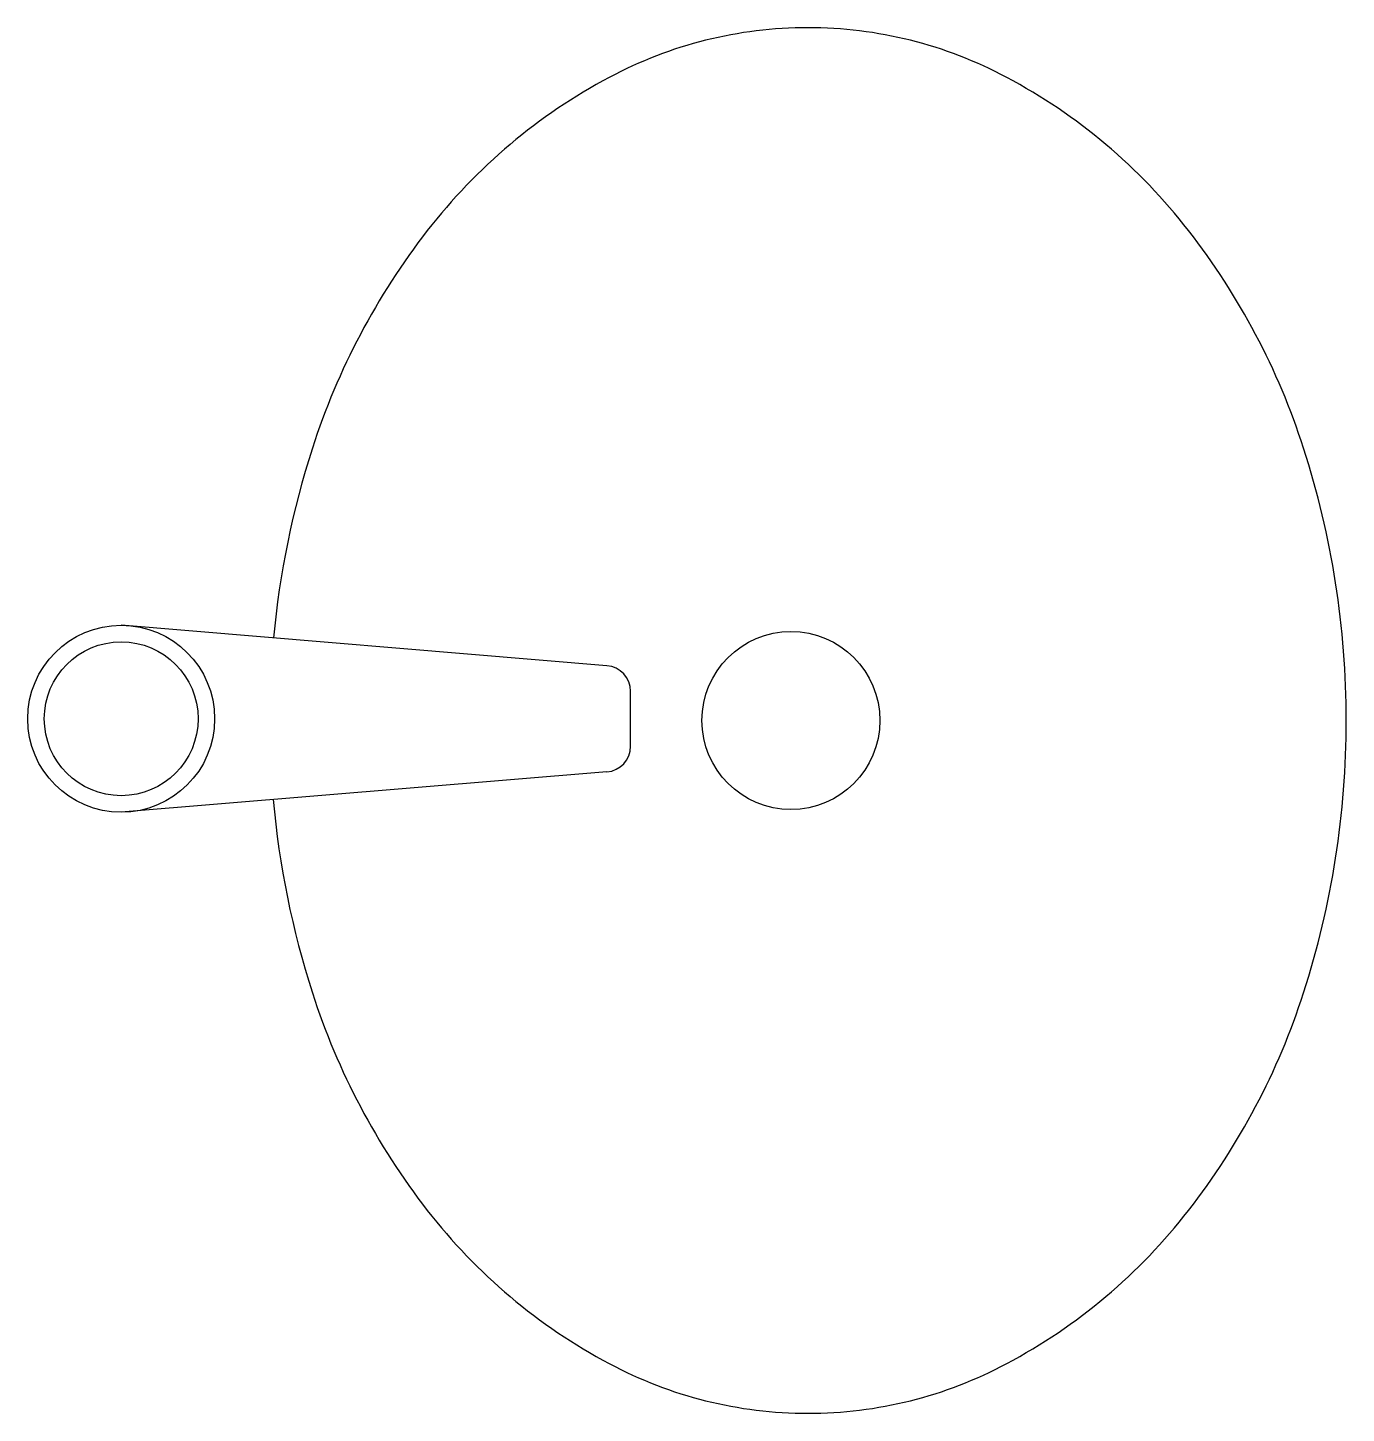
# Model space of a CAD drawing. Header units: millimetres. Extents: x -2899.934 to -2899.564, y 2977.98 to 2978.369.
import ezdxf

# ---------------------------------------------------------------- set-up
doc = ezdxf.new("R2010")
doc.units = ezdxf.units.MM
doc.header["$LTSCALE"] = 10
doc.layers.add('banheiro_louças', color=2, linetype='Continuous')
doc.layers.add('spl', color=7, linetype='Continuous')

msp = doc.modelspace()

# ---------------------------------------------------------------- linework, layer by layer
at = {"layer": 'banheiro_louças'}
for p, q in [((-2899.771609002021, 2978.190025310199), (-2899.908016835138, 2978.201372990833)), ((-2899.764955559691, 2978.167391476252), (-2899.764955559691, 2978.182846084981)), ((-2899.771609002021, 2978.160212251036), (-2899.908016835138, 2978.148864570401))]:
    msp.add_line(p, q, dxfattribs=at)
msp.add_lwpolyline([(-2899.865319208092, 2978.152416558762, 0.05562898149290005), (-2899.854305529273, 2978.098169796694, 0.0875308830773176), (-2899.822024994637, 2978.037072502399, 0.1055012181921354), (-2899.770917155429, 2977.994034737121, 0.1230310181428454), (-2899.715110449321, 2977.980091775913, 0.1230310181428071), (-2899.659303743214, 2977.994034737121, 0.1055012181921104), (-2899.608195904006, 2978.037072502399, 0.0875308830773262), (-2899.57591536937, 2978.098169796695, 0.07802023030923287), (-2899.563910449321, 2978.174636145076, 0.07802023030923283), (-2899.57591536937, 2978.251102493457, 0.08753088307732626), (-2899.608195904006, 2978.312199787752, 0.1055012181921228), (-2899.659303743214, 2978.355237553031, 0.1230310181428326), (-2899.715110449321, 2978.369180514239, 0.1230310181428071), (-2899.770917155428, 2978.355237553031, 0.1055012181921101), (-2899.822024994637, 2978.312199787753, 0.08753088307732632), (-2899.854305529273, 2978.251102493457, 0.05466226549305742), (-2899.86523170177, 2978.197813722877)], format="xyb", dxfattribs=at)
msp.add_circle((-2899.908016835138, 2978.175118780617), 0.02625421021593866, dxfattribs=at)
at = {"layer": 'banheiro_louças', "color": 1}
msp.add_circle((-2899.908016835138, 2978.175118780617), 0.02160000000000082, dxfattribs=at)
at = {"layer": 'banheiro_louças'}
for centre, start, end in [((-2899.772155559691, 2978.182846084981), 0, 85.646444214247), ((-2899.772155559691, 2978.167391476252), 274.3535557857563, 0)]:
    msp.add_arc(centre, 0.007200000000000001, start, end, dxfattribs=at)
at = {"layer": 'spl', "color": 1}
msp.add_circle((-2899.719890149534, 2978.174636145076), 0.0249999999996362, dxfattribs=at)

doc.saveas('drawing.dxf')
